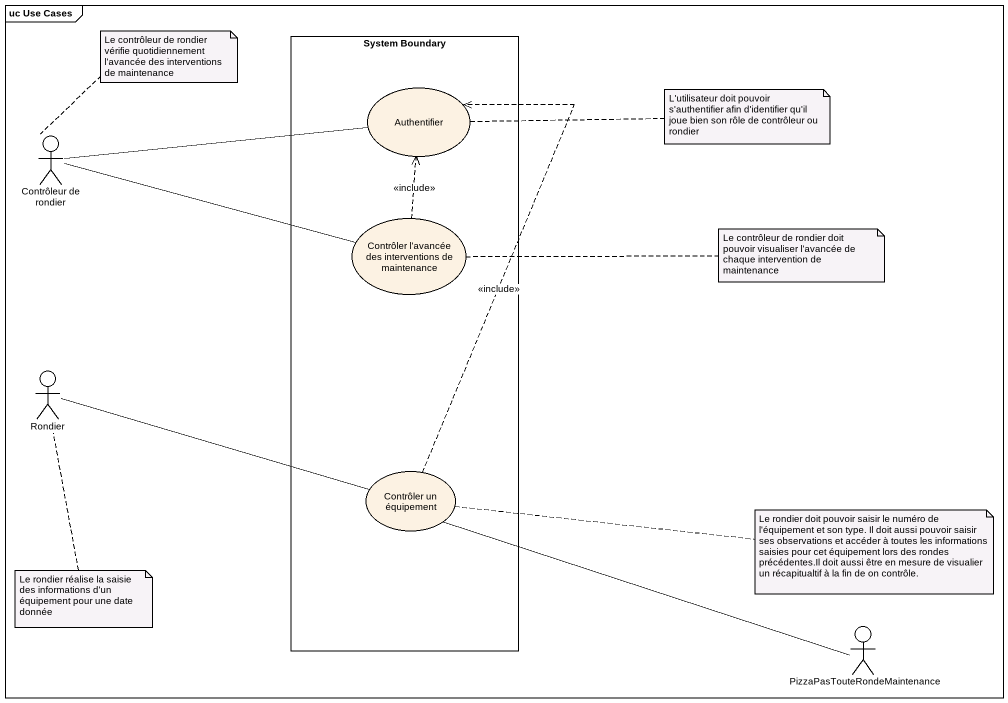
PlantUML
@startuml
mainframe uc Use Cases
rectangle "System Boundary" as System_Boundary {
  usecase Authentifier
  usecase "Contrôler l'avancée des interventions de maintenance" as Contrôler_l_avancée_des
  usecase "Contrôler un équipement" as Contrôler_un_équipement
}
actor "Contrôleur de rondier" as Contrôleur_de_rondier
actor Rondier
actor "PizzaPasTouteRondeMaintenance" as PizzaPasTouteRondeMaintenanc
Contrôleur_de_rondier -right- Authentifier
Contrôleur_de_rondier -right- Contrôler_l_avancée_des
Contrôler_l_avancée_des .up.> Authentifier : <<include>>
Rondier -right- Contrôler_un_équipement
Contrôler_un_équipement .up.> Authentifier : <<include>>
PizzaPasTouteRondeMaintenanc -left- Contrôler_un_équipement
note top of Contrôleur_de_rondier : Le contrôleur de rondier vérifie quotidiennement l'avancée des interventions de maintenance
note right of Authentifier : L'utilisateur doit pouvoir s'authentifier afin d'identifier qu'il joue bien son rôle de contrôleur ou rondier
note right of Contrôler_l_avancée_des : Le contrôleur de rondier doit pouvoir visualiser l'avancée de chaque intervention de maintenance
note right of Contrôler_un_équipement : Le rondier doit pouvoir saisir le numéro de l'équipement et son type. Il doit aussi pouvoir saisir ses observations et accéder à toutes les informations saisies pour cet équipement lors des rondes précédentes.Il doit aussi être en mesure de visualier un récapitualtif à la fin de on contrôle.
note bottom of Rondier : Le rondier réalise la saisie des informations d'un équipement pour une date donnée
@enduml
